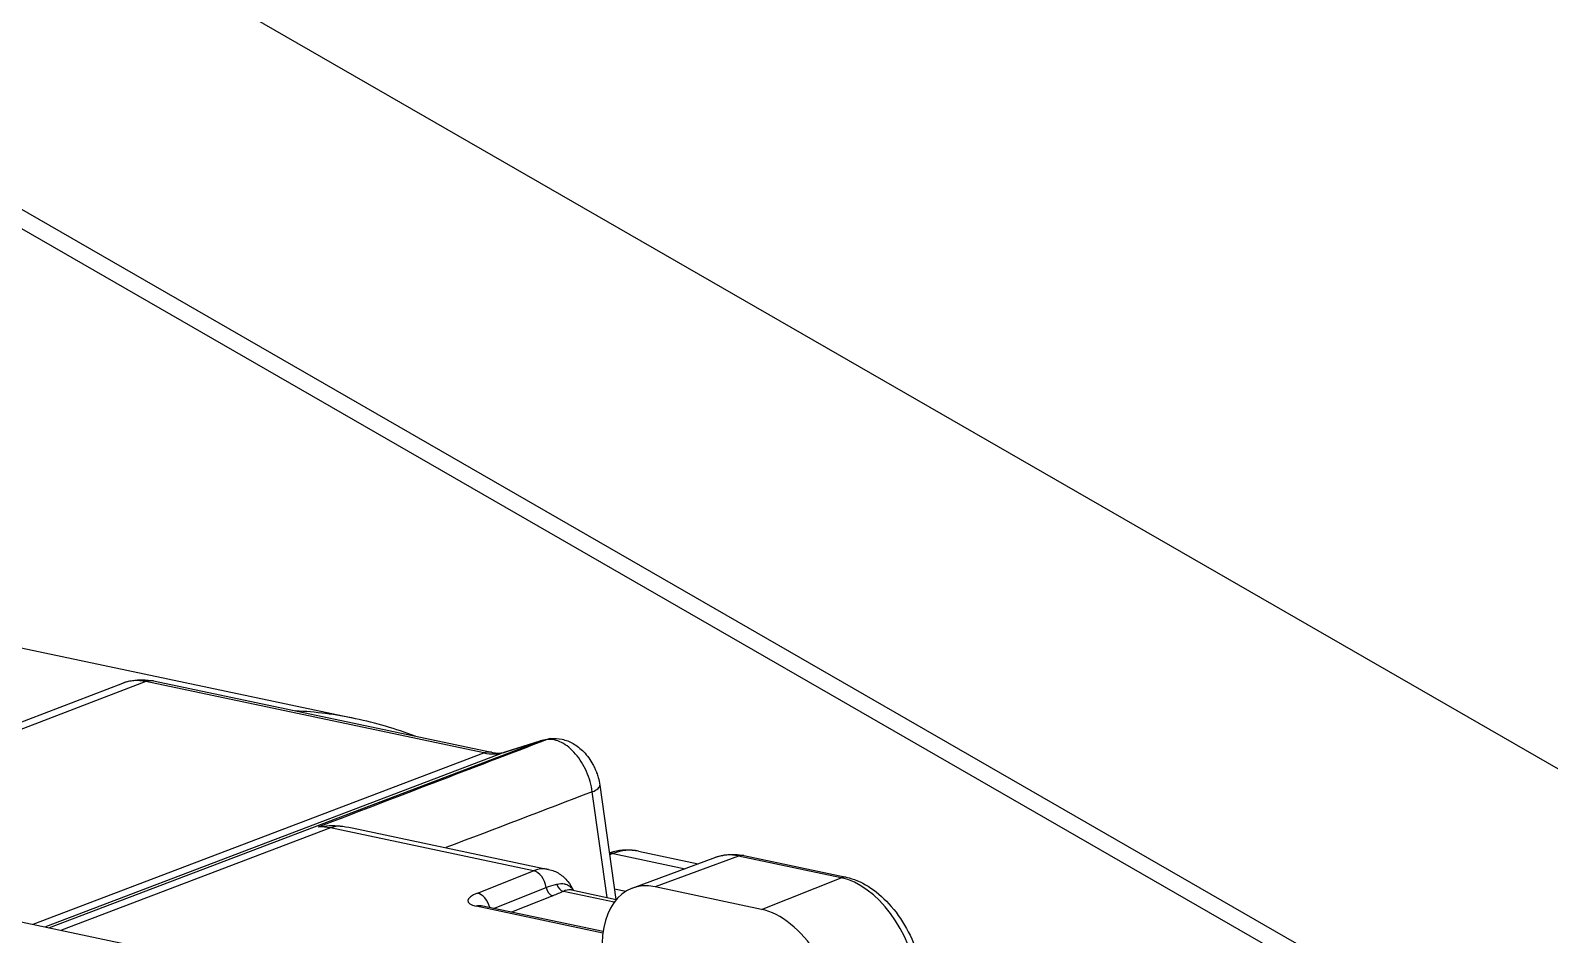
# Model space of a CAD drawing. Header units: millimetres. Extents: x 0 to 7722, y 0 to 5460.
# Drawn here: x 4623.1 to 4718.5, y 3684.4 to 3741.3 of the extents above; entities that cross this region are included whole.
import ezdxf

# ---------------------------------------------------------------- set-up
doc = ezdxf.new("R2010")
doc.units = ezdxf.units.MM
doc.header["$LTSCALE"] = 5
doc.layers.get('0').update_dxf_attribs({"linetype": 'CONTINUOUS'})

# ---------------------------------------------------------------- blocks, each defined once
blk = doc.blocks.new('RWFWFWEWEFWEFWEF')
for p, q in [((251.643, 35.777), (20.153, 169.084)), ((234.493, 25.215), (20.153, 148.645)), ((233.444, 24.611), (54.907, 127.424)), ((132.998, 63.741), (87.993, 73.251)), ((96.3, 57.524), (118.378, 65.977)), ((119.837, 66.069), (96.562, 57.158)), ((141.059, 61.584), (119.837, 66.069)), ((120.317, 66.112), (141.539, 61.627)), ((113.744, 50.604), (144.59, 62.335)), ((144.59, 62.335), (142.394, 61.632)), ((142.441, 61.649), (144.637, 62.351)), ((112.743, 50.815), (141.059, 61.584)), ((142.394, 61.632), (113.52, 50.651)), ((148.354, 59.565), (149.364, 52.385)), ((148.814, 52.501), (147.88, 59.143)), ((131.441, 56.875), (114.521, 50.439)), ((144.192, 54.18), (131.441, 56.875)), ((132.787, 56.88), (145.137, 54.27)), ((150.792, 55.411), (154.54, 54.619)), ((149.191, 55.266), (148.97, 55.182)), ((149.191, 55.266), (153.708, 54.312)), ((150.392, 53.089), (155.65, 55.028)), ((157.075, 55.107), (151.823, 53.17)), ((163.519, 53.745), (157.075, 55.107)), ((157.395, 55.136), (163.839, 53.774)), ((140.663, 52.777), (144.192, 54.18)), ((158.515, 51.756), (163.519, 53.745)), ((141.678, 51.815), (144.994, 53.133)), ((145.394, 52.609), (142.8, 51.578)), ((149.261, 52.214), (146.07, 52.888)), ((146.58, 52.973), (149.392, 52.379)), ((149.27, 53.047), (149.991, 52.895)), ((158.515, 51.756), (151.823, 53.17)), ((148.546, 50.267), (140.59, 51.948)), ((148.559, 50.361), (140.91, 51.977)), ((110.046, 51.385), (140.385, 44.974))]:
    blk.add_line(p, q)
for centre, major_axis, ratio, start_param, end_param in [((120.603, 60.404), (-2.274, 5.553), 0.618255, 6.268758, 6.268943), ((120.603, 60.404), (-2.274, 5.553), 0.618255, 5.885402, 6.268758), ((120.007, 64.644), (0.31, 1.468), 0.724502, 0, 0.438023), ((123.57, 19.126), (9.428, 44.615), 0.724502, 0, 0.115164), ((41.184, 16.591), (-472.209, -182.004), 0.010988, 4.486384, 4.517466), ((146.693, 56.719), (-2.271, 5.555), 0.617392, 6.108962, 6.234696), ((145.094, 60.923), (-0.457, 1.429), 0.786355, 0, 0.042166), ((145.439, 60.996), (-0.165, 1.491), 0.77485, 0, 0.197581), ((141.229, 60.16), (0.31, 1.468), 0.724502, 0, 0.438023), ((140.234, 67.227), (2.362, -5.519), 0.614833, 5.875802, 6.224747), ((142.898, 60.22), (-0.457, 1.429), 0.786355, 0, 0.042166), ((146.868, 59.356), (1.485, 0.209), 0.308594, 5.417288, 6.283185), ((43.207, 16.164), (-474.225, -181.561), 0.005479, 4.487735, 4.507577), ((132.179, 51.199), (-2.225, 5.573), 0.618596, 5.890795, 6.082922), ((131.782, 54.026), (0.62, 2.935), 0.724502, 0.164992, 0.438023), ((149.758, 50.519), (1.034, 4.892), 0.724502, 0, 0.438023), ((149.361, 53.842), (-0.536, 1.401), 0.6242, 5.899644, 6.137802), ((157.854, 49.446), (2.28, -5.553), 0.614299, 2.743362, 3.119343), ((157.189, 54.157), (0.207, 0.978), 0.724502, 0, 0.438023), ((144.533, 51.331), (0.588, 2.942), 0.7137, 6.275784, 6.713371), ((144.305, 53.231), (-0.369, 0.929), 0.642945, 4.359968, 5.891542), ((152.621, 47.516), (2.321, -5.537), 0.616028, 2.738741, 4.27865), ((163.632, 52.796), (0.207, 0.978), 0.724502, 0, 0.438023), ((164.293, 48.085), (-2.299, 5.543), 0.621037, 4.312255, 5.882366), ((142.05, 52.507), (1.986, 0.237), 0.29234, 2.30794, 3.852557), ((140.776, 51.828), (-0.369, 0.929), 0.642945, 4.501393, 5.891542), ((145.338, 53.084), (0.185, -0.465), 0.642945, 4.359968, 5.891542), ((146.014, 53.363), (-0.204, 0.456), 0.69745, 1.318628, 2.721379), ((140.703, 50.999), (0.207, 0.978), 0.724502, 0, 0.438023), ((159.307, 46.103), (2.315, -5.536), 0.616637, 1.845503, 2.739112)]:
    blk.add_ellipse(centre, major_axis=major_axis, ratio=ratio, start_param=start_param, end_param=end_param)
for points, knots in [([(118.379, 65.977), (118.771, 66.127), (119.199, 66.199), (119.854, 66.188), (120.087, 66.16), (120.317, 66.112)], [0, 0, 0, 0, 0.1525526, 0.1525526, 0.2363982, 0.2363982, 0.2363982, 0.2363982]), ([(147.88, 59.143), (147.852, 59.357), (147.808, 59.57), (147.687, 59.997), (147.61, 60.211), (147.43, 60.62), (147.327, 60.816), (147.094, 61.191), (146.968, 61.363), (146.698, 61.677), (146.553, 61.819), (146.258, 62.061), (146.106, 62.161), (145.797, 62.32), (145.644, 62.375), (145.342, 62.44), (145.193, 62.449), (145.05, 62.433)], [0, 0, 0, 0, 0.125, 0.125, 0.25, 0.25, 0.375, 0.375, 0.5, 0.5, 0.625, 0.625, 0.75, 0.75, 0.875, 0.875, 1, 1, 1, 1]), ([(145.274, 62.487), (145.51, 62.513), (145.752, 62.498), (146.225, 62.395), (146.46, 62.302), (146.918, 62.042), (147.144, 61.863), (147.568, 61.426), (147.765, 61.154), (147.962, 60.79), (147.999, 60.717), (148.059, 60.586), (148.084, 60.529), (148.111, 60.462), (148.116, 60.451), (148.133, 60.408), (148.145, 60.376), (148.193, 60.245), (148.225, 60.146), (148.297, 59.888), (148.331, 59.726), (148.354, 59.565)], [0, 0, 0, 0, 0.0757016, 0.0757016, 0.1545004, 0.1545004, 0.2432094, 0.2432094, 0.3430424, 0.3430424, 0.367711, 0.367711, 0.3862058, 0.3862058, 0.389672, 0.389672, 0.400072, 0.400072, 0.4313061, 0.4313061, 0.4809748, 0.4809748, 0.4809748, 0.4809748]), ([(130.684, 56.934), (130.688, 56.935), (130.693, 56.936), (130.911, 56.98), (131.132, 57.008), (131.586, 57.028), (131.815, 57.02), (132.044, 56.995)], [-0.1414961, -0.1414961, -0.1414961, -0.1414961, -0.1402168, -0.1402168, -0.0703148, -0.0703148, 0, 0, 0, 0]), ([(150.792, 55.411), (150.66, 55.438), (150.527, 55.458), (150.259, 55.482), (150.125, 55.485), (149.857, 55.477), (149.724, 55.465), (149.46, 55.426), (149.33, 55.399), (149.118, 55.343), (149.036, 55.318), (148.955, 55.29)], [5.7072813, 5.7072813, 5.7072813, 5.7072813, 5.7948859, 5.7948859, 5.8824905, 5.8824905, 5.9700951, 5.9700951, 6.0576997, 6.0576997, 6.1146044, 6.1146044, 6.1146044, 6.1146044]), ([(155.65, 55.028), (156.03, 55.168), (156.442, 55.227), (157.033, 55.198), (157.215, 55.174), (157.395, 55.136)], [0.0000848, 0.0000848, 0.0000848, 0.0000848, 0.158048, 0.158048, 0.2276191, 0.2276191, 0.2276191, 0.2276191]), ([(145.137, 54.27), (145.372, 54.22), (145.601, 54.126), (146.011, 53.867), (146.196, 53.699), (146.486, 53.34), (146.601, 53.151), (146.693, 52.949)], [0, 0, 0, 0, 0.0807746, 0.0807746, 0.1618924, 0.1618924, 0.2326193, 0.2326193, 0.2326193, 0.2326193]), ([(163.839, 53.774), (164.309, 53.675), (164.776, 53.478), (165.676, 52.921), (166.118, 52.546), (166.931, 51.658), (167.309, 51.127), (167.935, 50), (168.192, 49.391), (168.502, 48.36), (168.597, 47.934), (168.656, 47.515)], [0, 0, 0, 0, 0.1811161, 0.1811161, 0.3703528, 0.3703528, 0.5666983, 0.5666983, 0.7599022, 0.7599022, 0.8919537, 0.8919537, 0.8919537, 0.8919537]), ([(144.994, 53.133), (145.186, 53.21), (145.381, 53.268), (145.568, 53.317), (145.597, 53.324), (145.626, 53.331), (145.654, 53.339)], [0, 0, 0, 0, 0.865486, 0.865486, 0.865486, 1, 1, 1, 1]), ([(146.07, 52.888), (145.964, 52.84), (145.852, 52.794), (145.739, 52.747), (145.625, 52.701), (145.51, 52.655), (145.394, 52.609)], [0, 0, 0, 0, 0.500208, 0.500208, 0.500208, 1, 1, 1, 1]), ([(145.654, 53.339), (145.83, 53.383), (145.995, 53.387), (146.146, 53.353), (146.153, 53.351), (146.16, 53.35), (146.167, 53.348), (146.243, 53.329), (146.314, 53.3), (146.379, 53.261), (146.436, 53.228), (146.489, 53.188), (146.538, 53.14), (146.544, 53.134), (146.55, 53.128), (146.556, 53.122), (146.603, 53.073), (146.644, 53.018), (146.68, 52.958), (146.681, 52.956), (146.683, 52.954), (146.684, 52.951)], [0, 0, 0, 0, 0.25, 0.25, 0.25, 0.2615838, 0.2615838, 0.2615838, 0.3890439, 0.3890439, 0.3890439, 0.5, 0.5, 0.5, 0.5143359, 0.5143359, 0.5143359, 0.625, 0.625, 0.625, 0.6292235, 0.6292235, 0.6292235, 0.6292235]), ([(146.58, 52.973), (146.556, 52.978), (146.53, 52.982), (146.504, 52.984), (146.375, 52.993), (146.229, 52.962), (146.07, 52.888)], [0.6990236, 0.6990236, 0.6990236, 0.6990236, 0.75, 0.75, 0.75, 1, 1, 1, 1]), ([(140.816, 52.003), (140.816, 52.003), (140.823, 52), (140.852, 51.991), (140.878, 51.984), (140.91, 51.977)], [0.11201645, 0.11201645, 0.11201645, 0.11201645, 0.12945518, 0.12945518, 0.150913, 0.150913, 0.150913, 0.150913])]:
    blk.add_open_spline(points, degree=3, knots=knots)
for points in [[(136.759, 62.637), (135.533, 63.102), (134.276, 63.471), (132.998, 63.741)], [(144.637, 62.351), (144.844, 62.418), (145.058, 62.463), (145.274, 62.487)], [(141.539, 61.627), (141.902, 61.551), (142.199, 61.571), (142.441, 61.649)], [(132.044, 56.995), (132.247, 56.973), (132.503, 56.94), (132.787, 56.88)]]:
    blk.add_open_spline(points, degree=3)

msp = doc.modelspace()

# ---------------------------------------------------------------- block references
msp.add_blockref('RWFWFWEWEFWEFWEF', (4510.5, 3634.26))

doc.saveas('drawing.dxf')
